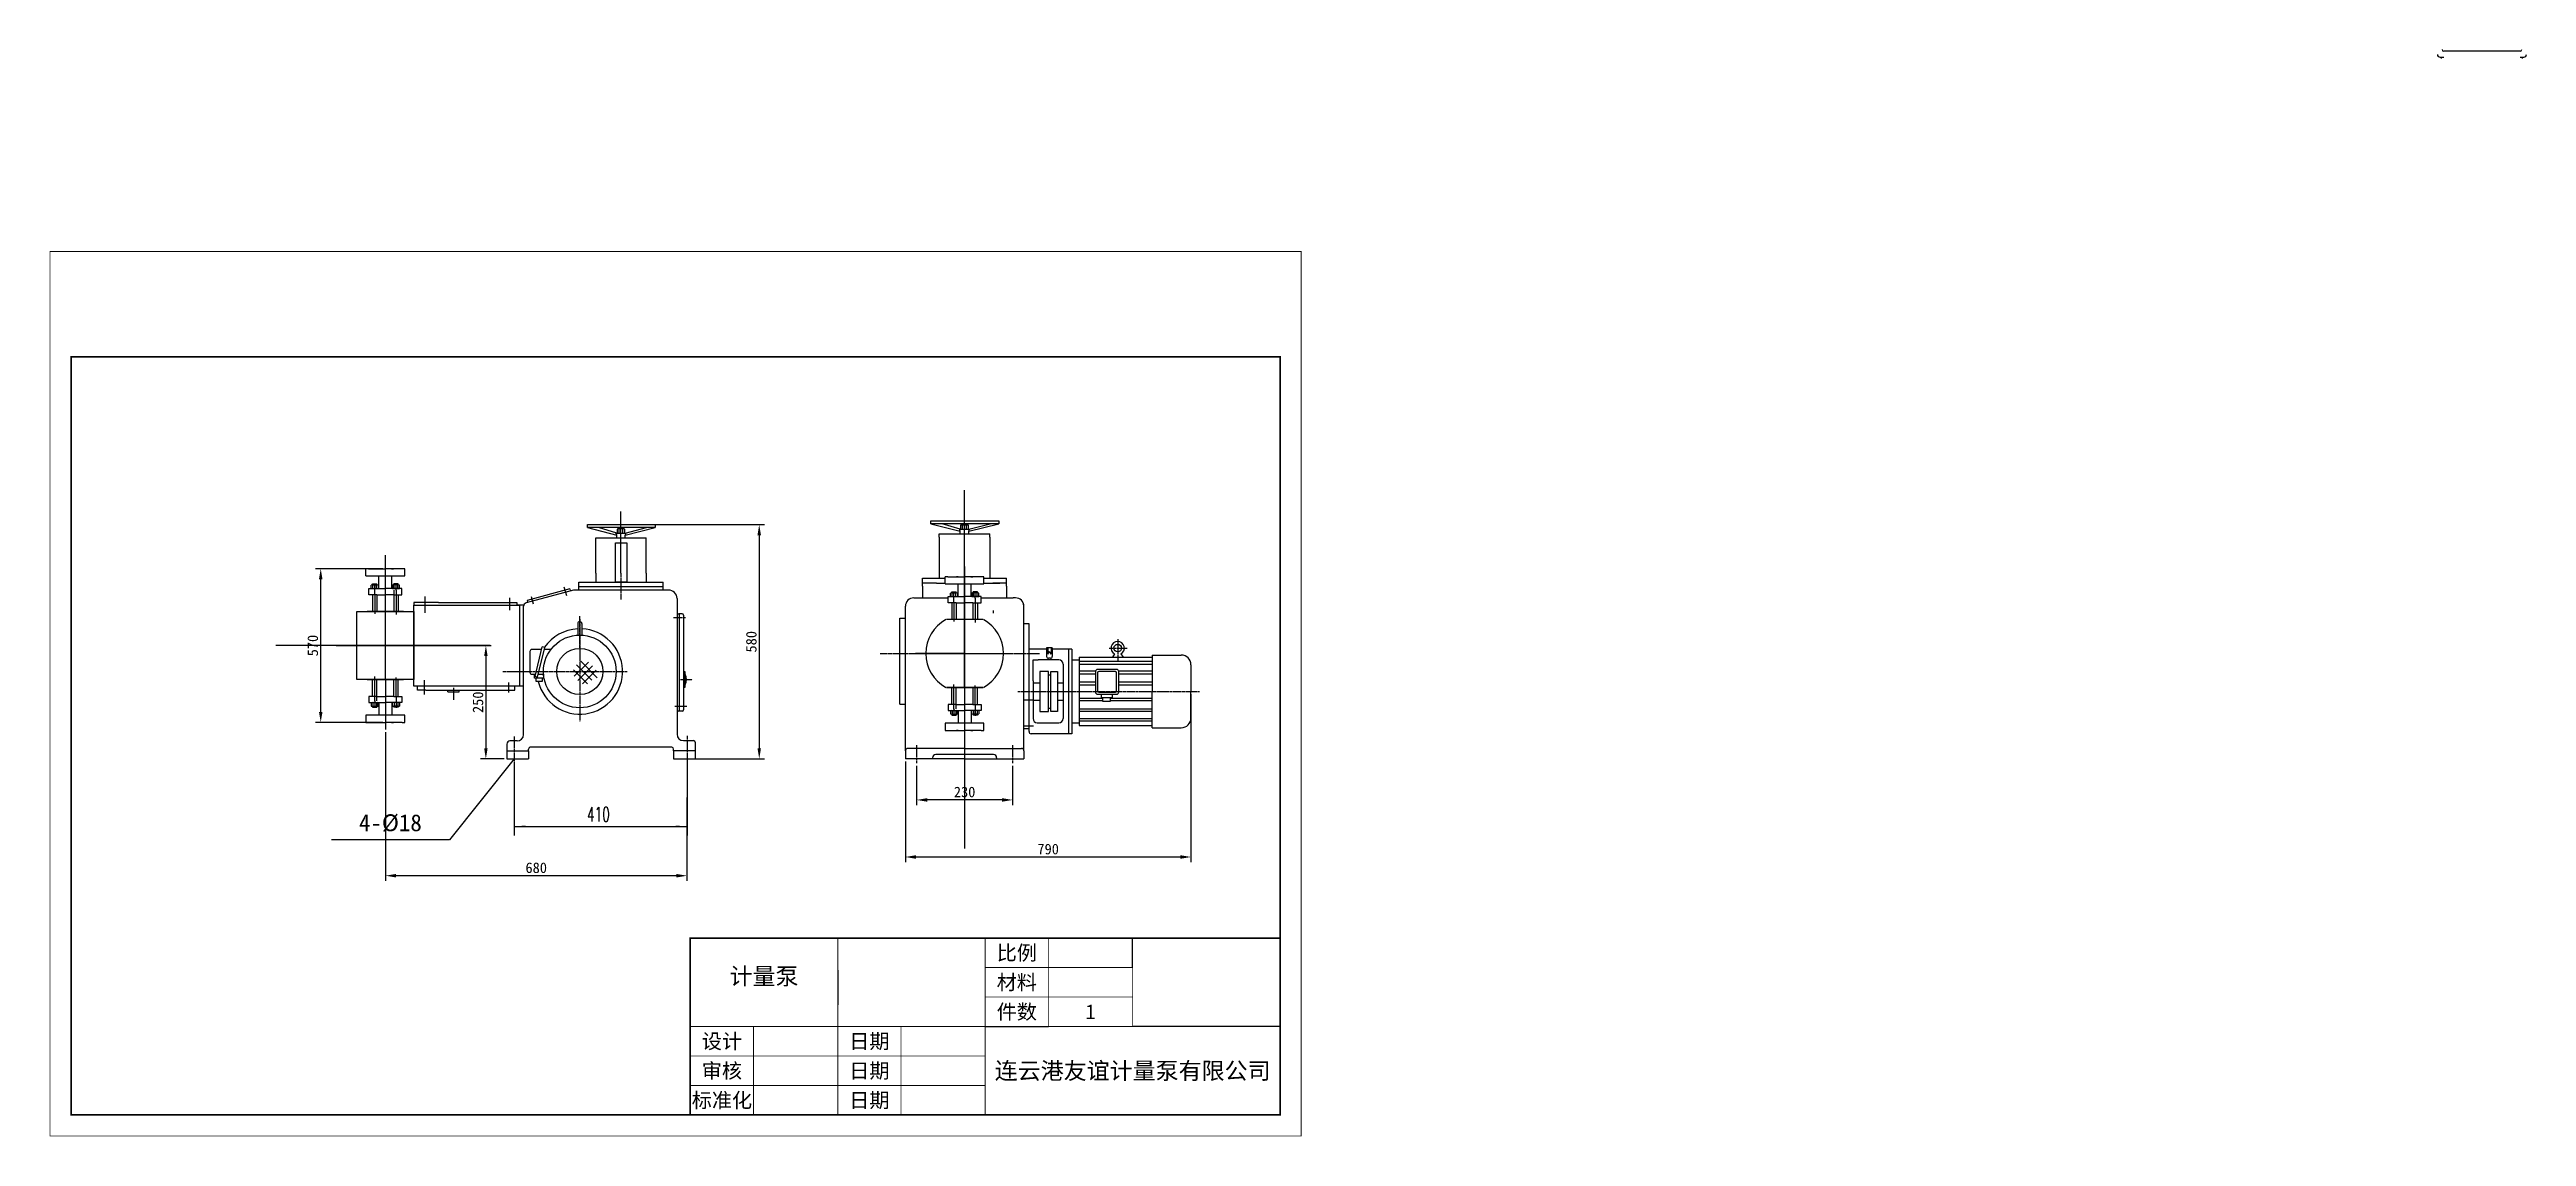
# Model space of a CAD drawing. Header units: millimetres. Extents: x 31 to 619, y 15 to 273.
import ezdxf
from ezdxf.enums import TextEntityAlignment as Align

# ---------------------------------------------------------------- set-up
doc = ezdxf.new("R2010")
doc.units = ezdxf.units.MM
doc.header["$PDMODE"] = 35
doc.linetypes.add('CENTER', pattern=[0.82, 0.7, -0.04, 0.04, -0.04])
doc.linetypes.add('DASHED', pattern=[0.16, 0.1, -0.06])
doc.layers.add('04-标注', color=3, linetype='Continuous', lineweight=20)
for name, color, linetype in [('05-文字', 5, 'Continuous'), ('2', 4, 'Continuous'), ('4', 2, 'DASHED'), ('5', 1, 'CENTER'), ('9', 5, 'Continuous')]:
    doc.layers.add(name, color=color, linetype=linetype)
doc.styles.add('HZ0', font='romans', dxfattribs={"width": 0.6, "bigfont": 'hztxt0'})
doc.styles.add('S', font='SimSun.ttf')
doc.dimstyles.new('ISO-25', dxfattribs={"dimtxt": 2.5, "dimasz": 2.5, "dimexe": 1.25, "dimexo": 0.625, "dimtad": 1, "dimtxsty": 'Standard', "dimcen": 2.5, "dimadec": 0, "dimazin": 0, "dimtfac": 1, "dimtmove": 0, "dimatfit": 3, "dimfxl": 0, "dimarcsym": 0})

# ---------------------------------------------------------------- blocks, each defined once
blk = doc.blocks.new('*D10')
at = {"layer": '04-标注', "color": 0, "lineweight": -2}
for p, q in [((130.04, 131.69), (135.66, 131.69)), ((134.41, 129.19), (134.41, 107.3)), ((138.76, 104.8), (133.16, 104.8))]:
    blk.add_line(p, q, dxfattribs=at)
at = {"layer": '04-标注', "color": 0}
for points in [[(134, 129.19), (134.83, 129.19), (134.41, 131.69)], [(134, 107.3), (134.83, 107.3), (134.41, 104.8)]]:
    blk.add_solid(points, dxfattribs=at)
at = {"layer": 'Defpoints', "color": 0}
for p in [(129.41, 131.69), (134.41, 104.8), (139.38, 104.8)]:
    blk.add_point(p, dxfattribs=at)
at = {"layer": '04-标注', "color": 0, "insert": (132.54, 118.24), "char_height": 2.5, "attachment_point": 5, "rotation": 90}
blk.add_mtext('\\A1;250', dxfattribs=at)
blk = doc.blocks.new('*D11')
at = {"layer": '04-标注', "color": 0, "lineweight": -2}
for p, q in [((236.66, 103.15), (236.66, 93.79)), ((259.44, 103.15), (259.44, 93.79)), ((256.94, 95.04), (239.16, 95.04))]:
    blk.add_line(p, q, dxfattribs=at)
at = {"layer": '04-标注', "color": 0}
for points in [[(239.16, 95.46), (239.16, 94.63), (236.66, 95.04)], [(256.94, 95.46), (256.94, 94.63), (259.44, 95.04)]]:
    blk.add_solid(points, dxfattribs=at)
at = {"layer": 'Defpoints', "color": 0}
for p in [(236.66, 103.78), (259.44, 103.78), (236.66, 95.04)]:
    blk.add_point(p, dxfattribs=at)
at = {"layer": '04-标注', "color": 0, "insert": (248.05, 96.92), "char_height": 2.5, "attachment_point": 5}
blk.add_mtext('\\A1;230', dxfattribs=at)
blk = doc.blocks.new('*D12')
at = {"layer": '04-标注', "color": 0, "lineweight": -2}
for p, q in [((167.11, 160.4), (200.55, 160.4)), ((199.3, 157.9), (199.3, 107.3)), ((182.78, 104.8), (200.55, 104.8))]:
    blk.add_line(p, q, dxfattribs=at)
at = {"layer": '04-标注', "color": 0}
for points in [[(198.88, 157.9), (199.71, 157.9), (199.3, 160.4)], [(198.88, 107.3), (199.71, 107.3), (199.3, 104.8)]]:
    blk.add_solid(points, dxfattribs=at)
at = {"layer": 'Defpoints', "color": 0}
for p in [(166.48, 160.4), (182.15, 104.8), (199.3, 104.8)]:
    blk.add_point(p, dxfattribs=at)
at = {"layer": '04-标注', "color": 0, "insert": (197.42, 132.6), "char_height": 2.5, "attachment_point": 5, "rotation": 90}
blk.add_mtext('\\A1;580', dxfattribs=at)
blk = doc.blocks.new('*D13')
at = {"layer": '04-标注', "color": 0, "lineweight": -2}
for p, q in [((301.78, 120.19), (301.78, 80.25)), ((233.98, 104.17), (233.98, 80.25)), ((236.48, 81.5), (299.28, 81.5))]:
    blk.add_line(p, q, dxfattribs=at)
at = {"layer": '04-标注', "color": 0}
for points in [[(236.48, 81.91), (236.48, 81.08), (233.98, 81.5)], [(299.28, 81.91), (299.28, 81.08), (301.78, 81.5)]]:
    blk.add_solid(points, dxfattribs=at)
at = {"layer": 'Defpoints', "color": 0}
for p in [(301.78, 120.81), (233.98, 104.8), (301.78, 81.5)]:
    blk.add_point(p, dxfattribs=at)
at = {"layer": '04-标注', "color": 0, "insert": (267.88, 83.37), "char_height": 2.5, "attachment_point": 5}
blk.add_mtext('\\A1;790', dxfattribs=at)
blk = doc.blocks.new('*D17')
at = {"layer": '04-标注', "color": 0, "lineweight": -2}
for p, q in [((109.93, 149.92), (93.96, 149.92)), ((95.21, 115.95), (95.21, 147.42)), ((109.93, 113.45), (93.96, 113.45))]:
    blk.add_line(p, q, dxfattribs=at)
at = {"layer": '04-标注', "color": 0}
for points in [[(94.79, 147.42), (95.63, 147.42), (95.21, 149.92)], [(94.79, 115.95), (95.63, 115.95), (95.21, 113.45)]]:
    blk.add_solid(points, dxfattribs=at)
at = {"layer": 'Defpoints', "color": 0}
for p in [(95.21, 149.92), (110.56, 149.92), (110.56, 113.45)]:
    blk.add_point(p, dxfattribs=at)
at = {"layer": '04-标注', "color": 0, "insert": (93.33, 131.69), "char_height": 2.5, "attachment_point": 5, "rotation": 90}
blk.add_mtext('\\A1;570', dxfattribs=at)
blk = doc.blocks.new('*D23')
at = {"layer": '04-标注', "color": 0, "lineweight": -2}
for p, q in [((110.56, 111.11), (110.56, 75.81)), ((182.15, 95.62), (182.15, 75.81)), ((179.65, 77.06), (113.06, 77.06))]:
    blk.add_line(p, q, dxfattribs=at)
at = {"layer": '04-标注', "color": 0}
for points in [[(113.06, 77.47), (113.06, 76.64), (110.56, 77.06)], [(179.65, 77.47), (179.65, 76.64), (182.15, 77.06)]]:
    blk.add_solid(points, dxfattribs=at)
at = {"layer": 'Defpoints', "color": 0}
for p in [(110.56, 111.73), (182.15, 96.24), (110.56, 77.06)]:
    blk.add_point(p, dxfattribs=at)
at = {"layer": '04-标注', "color": 0, "insert": (146.36, 78.93), "char_height": 2.5, "attachment_point": 5}
blk.add_mtext('\\A1;680', dxfattribs=at)

msp = doc.modelspace()

# ---------------------------------------------------------------- linework, layer by layer
at = {"color": 0}
for p, q in [((165.549, 159.319), (165.549, 158.437)), ((167.184, 159.382), (165.783, 159.382)), ((165.924, 159.382), (165.924, 159.661)), ((167.043, 159.661), (165.924, 159.661)), ((166.005, 159.382), (166.005, 159.661)), ((166.016, 158.437), (166.016, 159.319)), ((166.483, 157.964), (166.483, 159.792)), ((166.95, 158.437), (166.95, 159.319)), ((166.961, 159.382), (166.961, 159.661)), ((167.043, 159.382), (167.043, 159.661)), ((167.417, 158.437), (167.417, 159.319)), ((247.089, 160.244), (247.089, 159.362)), ((248.723, 160.306), (247.322, 160.306)), ((247.463, 160.306), (247.463, 160.586)), ((248.582, 160.586), (247.463, 160.586)), ((247.545, 160.306), (247.545, 160.586)), ((247.556, 159.362), (247.556, 160.244)), ((248.49, 159.362), (248.49, 160.244)), ((248.501, 160.306), (248.501, 160.586)), ((248.582, 160.306), (248.582, 160.586)), ((248.957, 159.362), (248.957, 160.244)), ((110.556, 139.743), (110.556, 153.138)), ((106.589, 149.92), (105.954, 149.92)), ((105.954, 148.214), (105.954, 149.92)), ((105.954, 148.214), (115.158, 148.214)), ((106.589, 149.92), (110.556, 149.92)), ((107.943, 149.92), (108.61, 149.92)), ((109.065, 149.92), (108.61, 149.92)), ((109.024, 147.535), (109.024, 148.214)), ((109.024, 145.201), (109.024, 147.535)), ((115.158, 149.92), (110.556, 149.92)), ((112.047, 149.92), (112.502, 149.92)), ((112.088, 147.535), (112.088, 148.214)), ((112.088, 145.201), (112.088, 147.535)), ((115.158, 148.214), (115.158, 149.92)), ((244.081, 148.028), (243.446, 148.028)), ((243.446, 146.323), (243.446, 148.028)), ((244.081, 148.028), (248.048, 148.028)), ((245.435, 148.028), (246.102, 148.028)), ((246.557, 148.028), (246.102, 148.028)), ((248.048, 137.852), (248.048, 151.247)), ((252.65, 148.028), (248.048, 148.028)), ((249.539, 148.028), (249.994, 148.028)), ((252.65, 146.323), (252.65, 148.028)), ((106.653, 143.758), (106.653, 145.201)), ((106.653, 145.201), (110.556, 145.201)), ((108.565, 143.758), (106.653, 143.758)), ((107.201, 145.257), (107.201, 146.034)), ((107.407, 146.09), (108.642, 146.09)), ((107.528, 143.758), (107.528, 139.743)), ((107.531, 146.09), (107.531, 146.336)), ((107.531, 146.336), (108.518, 146.336)), ((107.603, 146.09), (107.603, 146.336)), ((107.613, 145.257), (107.613, 146.034)), ((108.024, 144.84), (108.024, 146.451)), ((108.024, 143.758), (108.024, 145.201)), ((108.024, 143.758), (108.024, 139.264)), ((108.436, 145.257), (108.436, 146.034)), ((108.446, 146.09), (108.446, 146.336)), ((108.518, 146.09), (108.518, 146.336)), ((108.52, 143.758), (108.52, 139.743)), ((108.565, 143.758), (110.556, 143.758)), ((108.848, 146.034), (108.848, 145.257)), ((114.459, 145.201), (110.556, 145.201)), ((112.547, 143.758), (110.556, 143.758)), ((112.264, 146.034), (112.264, 145.257)), ((113.705, 146.09), (112.47, 146.09)), ((112.547, 143.758), (114.459, 143.758)), ((112.592, 144.84), (112.592, 139.743)), ((112.594, 146.09), (112.594, 146.336)), ((113.581, 146.336), (112.594, 146.336)), ((112.666, 146.09), (112.666, 146.336)), ((112.676, 145.257), (112.676, 146.034)), ((113.085, 143.758), (113.085, 139.743)), ((113.088, 144.84), (113.088, 146.451)), ((113.088, 144.84), (113.088, 139.039)), ((113.499, 145.257), (113.499, 146.034)), ((113.509, 146.09), (113.509, 146.336)), ((113.581, 146.09), (113.581, 146.336)), ((113.581, 143.758), (113.581, 139.743)), ((113.911, 145.257), (113.911, 146.034)), ((114.459, 143.758), (114.459, 145.201)), ((243.446, 146.323), (252.65, 146.323)), ((244.145, 141.866), (244.145, 143.31)), ((244.145, 143.31), (248.048, 143.31)), ((246.057, 141.866), (244.145, 141.866)), ((244.693, 143.365), (244.693, 144.143)), ((244.899, 144.198), (246.134, 144.198)), ((245.02, 141.866), (245.02, 137.852)), ((245.023, 144.198), (245.023, 144.445)), ((245.023, 144.445), (246.01, 144.445)), ((245.095, 144.198), (245.095, 144.445)), ((245.105, 143.365), (245.105, 144.143)), ((245.516, 142.948), (245.516, 144.56)), ((245.516, 141.866), (245.516, 143.31)), ((245.516, 141.866), (245.516, 137.373)), ((245.928, 143.365), (245.928, 144.143)), ((245.938, 144.198), (245.938, 144.445)), ((246.01, 144.198), (246.01, 144.445)), ((246.012, 141.866), (246.012, 137.852)), ((246.057, 141.866), (248.048, 141.866)), ((246.34, 144.143), (246.34, 143.365)), ((246.516, 145.643), (246.516, 146.323)), ((246.516, 143.31), (246.516, 145.643)), ((251.951, 143.31), (248.048, 143.31)), ((250.039, 141.866), (248.048, 141.866)), ((249.58, 145.643), (249.58, 146.323)), ((249.58, 143.31), (249.58, 145.643)), ((249.756, 144.143), (249.756, 143.365)), ((251.197, 144.198), (249.962, 144.198)), ((250.039, 141.866), (251.951, 141.866)), ((250.086, 144.198), (250.086, 144.445)), ((251.073, 144.445), (250.086, 144.445)), ((250.158, 144.198), (250.158, 144.445)), ((250.168, 143.365), (250.168, 144.143)), ((250.577, 141.866), (250.577, 137.852)), ((250.58, 142.948), (250.58, 144.56)), ((250.58, 142.948), (250.58, 137.148)), ((250.992, 143.365), (250.992, 144.143)), ((251.001, 144.198), (251.001, 144.445)), ((251.073, 144.198), (251.073, 144.445)), ((251.073, 141.866), (251.073, 137.852)), ((251.403, 143.365), (251.403, 144.143)), ((251.951, 141.866), (251.951, 143.31)), ((114.853, 139.743), (106.259, 139.743)), ((110.556, 123.632), (110.556, 139.743)), ((117.335, 123.632), (117.335, 139.743)), ((252.345, 137.852), (243.751, 137.852)), ((248.048, 121.74), (248.048, 137.852)), ((114.853, 123.632), (106.259, 123.632)), ((106.259, 123.632), (114.853, 123.632)), ((107.531, 119.617), (107.531, 123.632)), ((108.024, 118.535), (108.024, 124.335)), ((108.027, 119.617), (108.027, 123.632)), ((108.52, 118.535), (108.52, 123.632)), ((110.556, 123.632), (110.556, 111.732)), ((112.592, 119.617), (112.592, 123.632)), ((113.088, 119.617), (113.088, 124.111)), ((113.584, 119.617), (113.584, 123.632)), ((158.537, 122.606), (155.237, 125.906)), ((155.376, 124.408), (158.752, 127.784)), ((159.537, 123.478), (155.901, 127.113)), ((156.208, 123.369), (159.74, 126.901)), ((160.847, 124.037), (156.915, 127.97)), ((157.316, 122.606), (160.585, 125.875)), ((106.653, 119.617), (106.653, 118.173)), ((108.565, 119.617), (106.653, 119.617)), ((106.653, 118.173), (110.556, 118.173)), ((107.201, 118.118), (107.201, 117.34)), ((107.613, 118.118), (107.613, 117.34)), ((108.024, 118.535), (108.024, 116.923)), ((108.436, 118.118), (108.436, 117.34)), ((108.565, 119.617), (110.556, 119.617)), ((108.848, 117.34), (108.848, 118.118)), ((109.024, 118.173), (109.024, 115.84)), ((112.547, 119.617), (110.556, 119.617)), ((114.459, 118.173), (110.556, 118.173)), ((112.088, 118.173), (112.088, 115.84)), ((112.264, 117.34), (112.264, 118.118)), ((112.547, 119.617), (114.459, 119.617)), ((112.676, 118.118), (112.676, 117.34)), ((113.088, 119.617), (113.088, 118.173)), ((113.088, 118.535), (113.088, 116.923)), ((113.499, 118.118), (113.499, 117.34)), ((113.911, 118.118), (113.911, 117.34)), ((114.459, 119.617), (114.459, 118.173)), ((252.345, 121.74), (243.751, 121.74)), ((243.751, 121.74), (252.345, 121.74)), ((244.145, 117.726), (244.145, 116.282)), ((246.057, 117.726), (244.145, 117.726)), ((245.023, 117.726), (245.023, 121.74)), ((245.516, 116.644), (245.516, 122.444)), ((245.519, 117.726), (245.519, 121.74)), ((246.012, 116.644), (246.012, 121.74)), ((246.057, 117.726), (248.048, 117.726)), ((248.048, 121.74), (248.048, 109.841)), ((250.039, 117.726), (248.048, 117.726)), ((250.039, 117.726), (251.951, 117.726)), ((250.084, 117.726), (250.084, 121.74)), ((250.58, 117.726), (250.58, 122.219)), ((250.58, 117.726), (250.58, 116.282)), ((251.076, 117.726), (251.076, 121.74)), ((251.951, 117.726), (251.951, 116.282)), ((115.158, 115.161), (105.954, 115.161)), ((105.954, 115.161), (105.954, 113.455)), ((105.954, 113.455), (110.556, 113.455)), ((107.407, 117.285), (108.642, 117.285)), ((107.531, 117.285), (107.531, 117.038)), ((107.531, 117.038), (108.518, 117.038)), ((107.603, 117.285), (107.603, 117.038)), ((108.446, 117.285), (108.446, 117.038)), ((108.518, 117.285), (108.518, 117.038)), ((109.065, 113.455), (108.61, 113.455)), ((109.024, 115.84), (109.024, 115.161)), ((114.523, 113.455), (110.556, 113.455)), ((112.047, 113.455), (112.502, 113.455)), ((112.088, 115.84), (112.088, 115.161)), ((113.705, 117.285), (112.47, 117.285)), ((113.169, 113.455), (112.502, 113.455)), ((112.594, 117.285), (112.594, 117.038)), ((113.581, 117.038), (112.594, 117.038)), ((112.666, 117.285), (112.666, 117.038)), ((113.509, 117.285), (113.509, 117.038)), ((113.581, 117.285), (113.581, 117.038)), ((114.523, 113.455), (115.158, 113.455)), ((115.158, 113.455), (115.158, 115.161)), ((252.65, 113.27), (243.446, 113.27)), ((243.446, 113.27), (243.446, 111.564)), ((244.145, 116.282), (248.048, 116.282)), ((244.693, 116.227), (244.693, 115.449)), ((244.899, 115.394), (246.134, 115.394)), ((245.023, 115.394), (245.023, 115.147)), ((245.023, 115.147), (246.01, 115.147)), ((245.095, 115.394), (245.095, 115.147)), ((245.105, 116.227), (245.105, 115.449)), ((245.516, 116.644), (245.516, 115.032)), ((245.928, 116.227), (245.928, 115.449)), ((245.938, 115.394), (245.938, 115.147)), ((246.01, 115.394), (246.01, 115.147)), ((246.34, 115.449), (246.34, 116.227)), ((246.516, 116.282), (246.516, 113.949)), ((246.516, 113.949), (246.516, 113.27)), ((251.951, 116.282), (248.048, 116.282)), ((249.58, 116.282), (249.58, 113.949)), ((249.58, 113.949), (249.58, 113.27)), ((249.756, 115.449), (249.756, 116.227)), ((251.197, 115.394), (249.962, 115.394)), ((250.086, 115.394), (250.086, 115.147)), ((251.073, 115.147), (250.086, 115.147)), ((250.158, 115.394), (250.158, 115.147)), ((250.168, 116.227), (250.168, 115.449)), ((250.58, 116.644), (250.58, 115.032)), ((250.992, 116.227), (250.992, 115.449)), ((251.001, 115.394), (251.001, 115.147)), ((251.073, 115.394), (251.073, 115.147)), ((251.403, 116.227), (251.403, 115.449)), ((252.65, 111.564), (252.65, 113.27)), ((243.446, 111.564), (248.048, 111.564)), ((246.557, 111.564), (246.102, 111.564)), ((252.015, 111.564), (248.048, 111.564)), ((249.539, 111.564), (249.994, 111.564)), ((250.661, 111.564), (249.994, 111.564)), ((252.015, 111.564), (252.65, 111.564))]:
    msp.add_line(p, q, dxfattribs=at)
for points, const_width in [([(30.938, 15.253), (327.938, 15.253), (327.938, 225.253), (30.938, 225.253)], 0.2), ([(35.938, 20.253), (322.938, 20.253), (322.938, 200.253), (35.938, 200.253)], 0.4), ([(182.938, 20.253), (322.938, 20.253), (322.938, 62.253), (182.938, 62.253)], 0.4)]:
    msp.add_lwpolyline(points, close=True, dxfattribs=dict(const_width=const_width))
msp.add_lwpolyline([(117.335, 123.632), (103.777, 123.632), (103.777, 139.743), (117.335, 139.743)], close=True, dxfattribs=at)
msp.add_lwpolyline([(217.938, 62.253, 0.2, 0.2, 0), (217.938, 20.253, 0.2, 0.2, 0)], format="xyseb")
at = {"const_width": 0.2}
for points in [[(252.938, 62.253), (252.938, 20.253)], [(267.938, 62.253), (267.938, 41.253)], [(287.938, 62.253), (287.938, 41.253)], [(287.938, 55.253), (252.938, 55.253)], [(287.938, 48.253), (252.938, 48.253)], [(322.938, 41.253), (182.938, 41.253)], [(197.938, 41.253), (197.938, 20.253)], [(232.938, 41.253), (232.938, 20.253)], [(252.938, 34.253), (182.938, 34.253)], [(252.938, 27.253), (182.938, 27.253)]]:
    msp.add_lwpolyline(points, dxfattribs=at)
at = {"color": 0}
for centre, radius, start, end in [((165.783, 158.915), 0.467, 60, 120), ((166.483, 157.608), 1.774, 74.73852, 105.26148), ((167.184, 158.915), 0.467, 60, 120), ((247.322, 159.839), 0.467, 60, 120), ((247.322, 159.766), 0.467, 240, 300), ((248.023, 158.532), 1.774, 74.73852, 105.26148), ((248.023, 161.073), 1.774, 254.73852, 285.26148), ((248.723, 159.839), 0.467, 60, 120), ((248.723, 159.766), 0.467, 240, 300), ((165.783, 158.842), 0.467, 240, 300), ((166.483, 160.149), 1.774, 254.73852, 285.26148), ((167.184, 158.842), 0.467, 240, 300), ((107.407, 145.678), 0.412, 60, 120), ((107.407, 145.613), 0.412, 240, 300), ((108.024, 144.525), 1.564, 74.73852, 105.26148), ((108.024, 146.766), 1.564, 254.73852, 285.26148), ((108.642, 145.678), 0.412, 60, 120), ((108.642, 145.613), 0.412, 240, 300), ((112.47, 145.678), 0.412, 60, 120), ((112.47, 145.613), 0.412, 240, 300), ((113.088, 144.525), 1.564, 74.73852, 105.26148), ((113.088, 146.766), 1.564, 254.73852, 285.26148), ((113.705, 145.678), 0.412, 60, 120), ((113.705, 145.613), 0.412, 240, 300), ((244.899, 143.787), 0.412, 60, 120), ((244.899, 143.722), 0.412, 240, 300), ((245.516, 142.634), 1.564, 74.73852, 105.26148), ((245.516, 144.875), 1.564, 254.73852, 285.26148), ((246.134, 143.787), 0.412, 60, 120), ((246.134, 143.722), 0.412, 240, 300), ((249.962, 143.787), 0.412, 60, 120), ((249.962, 143.722), 0.412, 240, 300), ((250.58, 142.634), 1.564, 74.73852, 105.26148), ((250.58, 144.875), 1.564, 254.73852, 285.26148), ((251.197, 143.787), 0.412, 60, 120), ((251.197, 143.722), 0.412, 240, 300), ((107.407, 117.761), 0.412, 60, 120), ((108.024, 116.609), 1.564, 74.73852, 105.26148), ((108.642, 117.761), 0.412, 60, 120), ((112.47, 117.761), 0.412, 60, 120), ((113.088, 116.609), 1.564, 74.73852, 105.26148), ((113.705, 117.761), 0.412, 60, 120), ((107.407, 117.697), 0.412, 240, 300), ((108.024, 118.849), 1.564, 254.73852, 285.26148), ((108.642, 117.697), 0.412, 240, 300), ((112.47, 117.697), 0.412, 240, 300), ((113.088, 118.849), 1.564, 254.73852, 285.26148), ((113.705, 117.697), 0.412, 240, 300), ((244.899, 115.87), 0.412, 60, 120), ((244.899, 115.806), 0.412, 240, 300), ((245.516, 114.718), 1.564, 74.73852, 105.26148), ((245.516, 116.958), 1.564, 254.73852, 285.26148), ((246.134, 115.87), 0.412, 60, 120), ((246.134, 115.806), 0.412, 240, 300), ((249.962, 115.87), 0.412, 60, 120), ((249.962, 115.806), 0.412, 240, 300), ((250.58, 114.718), 1.564, 74.73852, 105.26148), ((250.58, 116.958), 1.564, 254.73852, 285.26148), ((251.197, 115.87), 0.412, 60, 120), ((251.197, 115.806), 0.412, 240, 300)]:
    msp.add_arc(centre, radius, start, end, dxfattribs=at)
at = {"layer": '04-标注'}
msp.add_line((322.938, 200.253), (322.938, 200.253), dxfattribs=at)
at = {"layer": '04-标注', "color": 0}
for p, q in [((158.504, 160.402), (174.599, 160.402)), ((158.504, 159.684), (165.481, 157.897)), ((165.481, 158.375), (161.18, 159.684)), ((166.481, 148.874), (166.481, 163.513)), ((167.481, 157.897), (174.599, 159.684)), ((167.485, 158.375), (172.574, 159.684)), ((240.044, 161.327), (256.139, 161.327)), ((240.044, 160.609), (247.021, 158.821)), ((247.021, 159.299), (242.72, 160.609)), ((247.021, 158.821), (246.801, 159.366)), ((247.021, 159.299), (249.025, 159.299)), ((247.021, 158.216), (247.021, 158.821)), ((249.021, 158.821), (256.139, 160.609)), ((249.021, 158.821), (249.214, 159.299)), ((249.021, 158.216), (249.021, 158.821)), ((249.025, 159.299), (254.114, 160.609)), ((160.481, 148.874), (160.481, 157.291)), ((160.481, 157.291), (172.481, 157.291)), ((165.481, 157.897), (165.261, 158.442)), ((165.481, 158.375), (167.485, 158.375)), ((165.481, 157.291), (165.481, 157.897)), ((167.481, 157.897), (167.674, 158.375)), ((167.481, 157.291), (167.481, 157.897)), ((172.481, 148.874), (172.481, 157.291)), ((242.021, 158.216), (254.021, 158.216)), ((242.021, 157.456), (242.021, 158.216)), ((242.021, 157.456), (242.021, 147.659)), ((254.021, 157.456), (254.021, 158.216)), ((254.021, 157.456), (254.021, 147.659)), ((160.481, 148.874), (160.481, 146.734)), ((172.481, 148.874), (172.481, 146.734)), ((238.019, 147.659), (241.343, 147.659)), ((241.343, 147.659), (243.446, 147.659)), ((252.65, 147.659), (256.388, 147.659)), ((254.754, 147.659), (258.023, 147.659)), ((123.133, 141.934), (117.335, 141.934)), ((117.335, 141.934), (117.335, 141.302)), ((117.335, 122.072), (117.335, 141.302)), ((117.335, 141.302), (123.133, 141.302)), ((119.949, 143.337), (119.949, 139.494)), ((123.133, 141.302), (142.491, 141.302)), ((140.015, 143.003), (140.015, 140.079)), ((144.178, 142.397), (144.311, 141.915)), ((145.158, 143.322), (145.635, 141.568)), ((152.909, 145.604), (153.545, 143.584)), ((154.304, 145.146), (154.45, 144.667)), ((156.479, 146.734), (176.484, 146.734)), ((236.548, 143.016), (244.145, 143.016)), ((238.019, 145.803), (238.019, 144.166)), ((238.019, 145.803), (238.019, 143.016)), ((241.343, 146.522), (243.446, 146.522)), ((250.101, 137.852), (250.101, 141.866)), ((251.951, 143.016), (259.548, 143.016)), ((252.65, 146.522), (256.388, 146.522)), ((258.023, 145.803), (258.023, 144.204)), ((258.023, 145.803), (258.023, 143.016)), ((232.643, 121.52), (232.643, 138.179)), ((232.643, 138.179), (233.985, 138.179)), ((233.985, 117.809), (233.985, 140.241)), ((254.827, 140.043), (254.827, 139.411)), ((262.111, 118.768), (262.111, 140.241)), ((263.338, 136.882), (262.111, 136.882)), ((263.338, 131.226), (263.338, 136.882)), ((135.448, 131.687), (84.53, 131.687)), ((110.556, 131.687), (98.889, 131.687)), ((98.889, 131.687), (117.335, 131.687)), ((117.335, 131.687), (135.448, 131.687)), ((248.048, 129.796), (236.382, 129.796)), ((236.382, 129.796), (254.827, 129.796)), ((263.338, 120.81), (263.338, 131.226)), ((265.519, 130.848), (263.338, 130.848)), ((264.29, 123.306), (264.29, 128.285)), ((264.29, 128.285), (265.481, 128.285)), ((119.066, 122.072), (117.335, 122.072)), ((118.2, 121.108), (118.2, 122.072)), ((120.124, 121.108), (118.2, 121.108)), ((119.782, 123.453), (119.782, 120.112)), ((125.376, 120.686), (125.376, 121.108)), ((232.643, 117.809), (232.643, 121.52)), ((248.048, 121.366), (248.048, 83.501)), ((264.29, 118.768), (262.111, 118.768)), ((141.153, 104.8), (125.755, 85.541)), ((139.383, 104.8), (144.548, 104.8)), ((178.962, 104.8), (184.127, 104.8)), ((125.755, 85.541), (97.733, 85.541)), ((182.938, 62.253), (182.938, 62.253)), ((182.938, 62.253), (182.938, 54.628)), ((217.938, 54.628), (217.938, 49.936)), ((217.938, 54.628), (217.938, 46.398)), ((217.938, 49.936), (217.938, 46.398)), ((252.938, 41.253), (267.938, 41.253)), ((252.938, 41.253), (267.938, 41.253))]:
    msp.add_line(p, q, dxfattribs=at)
for points in [[(174.599, 160.402), (174.599, 159.684), (158.504, 159.684), (158.504, 160.402)], [(256.139, 161.327), (256.139, 160.609), (240.044, 160.609), (240.044, 161.327)]]:
    msp.add_lwpolyline(points, dxfattribs=at)
msp.add_lwpolyline([(165.21, 156.047), (167.893, 156.047), (167.893, 146.734), (165.21, 146.734)], close=True, dxfattribs=at)
for start, end in [(118.988989, 241.011011), (298.988989, 61.011011)]:
    msp.add_arc((248.048, 129.796), 9.209, start, end, dxfattribs=at)
at = {"layer": '05-文字', "color": 0}
for p, q in [((287.938, 55.253), (287.938, 62.253)), ((217.938, 53.473), (217.938, 46.398)), ((322.938, 41.253), (287.938, 41.253))]:
    msp.add_line(p, q, dxfattribs=at)
at = {"layer": '2', "color": 0}
for p, q in [((598.264, 271.396), (599.145, 271.396)), ((598.601, 271.052), (598.601, 271.396)), ((601.983, 272.784), (599.178, 272.784)), ((601.514, 272.867), (614.925, 272.867)), ((617.262, 272.784), (614.457, 272.784)), ((617.295, 271.396), (618.176, 271.396)), ((617.838, 271.052), (617.838, 271.396)), ((238.019, 145.803), (238.019, 147.659)), ((258.023, 145.803), (258.023, 147.659)), ((123.133, 141.934), (141.782, 141.934)), ((141.782, 141.934), (141.782, 141.302)), ((143.347, 141.302), (141.782, 141.302)), ((142.491, 122.072), (142.491, 141.302)), ((155.229, 144.879), (143.949, 141.816)), ((154.304, 145.146), (144.178, 142.397)), ((177.788, 144.879), (155.229, 144.879)), ((156.479, 144.879), (156.479, 146.734)), ((176.484, 145.598), (156.479, 145.598)), ((176.484, 144.879), (176.484, 146.734)), ((179.788, 142.879), (179.788, 110.642)), ((235.985, 143.016), (236.548, 143.016)), ((241.343, 146.522), (238.019, 146.522)), ((258.023, 146.522), (254.754, 146.522)), ((260.111, 143.016), (259.548, 143.016)), ((143.347, 140.644), (143.347, 141.034)), ((143.347, 110.548), (143.347, 140.644)), ((156.208, 136.899), (156.208, 134.157)), ((157.212, 136.899), (157.212, 134.157)), ((180.29, 139.216), (180.29, 116.129)), ((180.992, 139.216), (180.29, 139.216)), ((181.293, 138.914), (181.293, 116.43)), ((233.985, 140.241), (233.985, 141.016)), ((262.111, 140.241), (262.111, 141.016)), ((262.111, 140.241), (262.111, 141.016)), ((144.85, 130.262), (144.85, 125.366)), ((147.645, 130.764), (145.352, 130.764)), ((146.113, 124.312), (147.796, 131.403)), ((146.691, 124.174), (148.374, 131.266)), ((148.374, 131.266), (147.796, 131.403)), ((149.839, 130.764), (148.255, 130.764)), ((267.501, 130.848), (265.519, 130.848)), ((267.501, 131.149), (267.501, 129.115)), ((268.86, 131.149), (267.501, 131.149)), ((267.792, 131.149), (267.792, 129.628)), ((267.792, 129.628), (268.193, 130.262)), ((268.61, 129.628), (268.193, 130.262)), ((268.61, 131.149), (268.61, 129.628)), ((268.86, 131.149), (268.86, 129.115)), ((273.523, 130.848), (268.86, 130.848)), ((272.72, 130.848), (272.72, 110.773)), ((273.523, 130.848), (273.523, 110.773)), ((283.634, 129.71), (283.132, 128.939)), ((285.147, 129.71), (285.649, 128.939)), ((292.569, 129.441), (299.48, 129.441)), ((292.569, 129.441), (292.569, 120.81)), ((145.352, 124.864), (146.245, 124.864)), ((145.977, 123.985), (145.977, 124.864)), ((148.106, 123.985), (145.977, 123.985)), ((146.691, 124.174), (146.113, 124.312)), ((146.317, 123.172), (146.317, 123.985)), ((146.855, 124.864), (148.106, 124.864)), ((147.8, 123.985), (147.8, 123.172)), ((148.106, 124.864), (148.106, 123.985)), ((181.697, 125.48), (181.293, 125.48)), ((181.697, 121.848), (181.697, 125.48)), ((270.412, 128.285), (265.481, 128.285)), ((265.891, 125.563), (265.891, 116.058)), ((267.995, 125.563), (265.891, 125.563)), ((268.409, 128.663), (267.953, 128.663)), ((267.995, 116.058), (267.995, 125.563)), ((267.995, 124.773), (268.506, 124.773)), ((268.506, 116.058), (268.506, 125.563)), ((268.506, 125.563), (270.098, 125.563)), ((270.098, 125.563), (270.098, 116.058)), ((271.417, 127.281), (271.417, 114.34)), ((273.523, 128.281), (275.226, 128.281)), ((275.226, 128.939), (292.569, 128.939)), ((275.226, 128.939), (275.226, 112.682)), ((292.569, 127.911), (275.226, 127.911)), ((275.226, 127.276), (292.569, 127.276)), ((279.112, 125.593), (275.226, 125.593)), ((275.226, 124.958), (279.108, 124.958)), ((279.108, 125.532), (279.108, 120.635)), ((284.141, 126.034), (279.61, 126.034)), ((279.61, 125.231), (279.61, 120.936)), ((283.84, 125.532), (279.911, 125.532)), ((284.141, 120.936), (284.141, 125.231)), ((292.569, 125.593), (284.639, 125.593)), ((284.643, 120.635), (284.643, 125.532)), ((284.643, 124.958), (292.569, 124.958)), ((301.776, 127.145), (301.776, 120.81)), ((143.347, 122.072), (119.066, 122.072)), ((120.124, 121.108), (141.289, 121.108)), ((125.376, 120.686), (128.035, 120.686)), ((128.035, 120.686), (128.035, 121.108)), ((141.289, 121.108), (141.289, 122.072)), ((147.8, 123.172), (146.317, 123.172)), ((181.293, 121.848), (181.697, 121.848)), ((232.643, 117.809), (233.985, 117.809)), ((233.985, 106.721), (233.985, 119.408)), ((262.111, 106.748), (262.111, 119.408)), ((263.338, 111.275), (263.338, 121.309)), ((264.29, 123.306), (264.29, 114.34)), ((264.29, 122.853), (265.891, 122.853)), ((264.29, 118.768), (265.891, 118.768)), ((270.098, 122.853), (271.417, 122.853)), ((270.098, 118.768), (271.417, 118.768)), ((279.063, 123.016), (275.226, 123.016)), ((275.226, 122.381), (279.063, 122.381)), ((275.226, 119.24), (280.89, 119.24)), ((280.89, 118.605), (275.226, 118.605)), ((279.61, 120.133), (284.141, 120.133)), ((279.911, 120.635), (283.84, 120.635)), ((280.55, 119.255), (280.55, 120.133)), ((283.08, 119.255), (280.55, 119.255)), ((280.89, 118.441), (280.89, 119.255)), ((282.627, 118.441), (280.89, 118.441)), ((282.627, 119.255), (282.627, 118.441)), ((282.627, 119.24), (292.569, 119.24)), ((292.569, 118.605), (282.627, 118.605)), ((283.08, 120.133), (283.08, 119.255)), ((292.569, 123.016), (284.643, 123.016)), ((284.643, 122.381), (292.569, 122.381)), ((292.569, 112.18), (292.569, 120.81)), ((301.776, 114.476), (301.776, 120.81)), ((180.992, 116.129), (180.29, 116.129)), ((262.111, 112.598), (264.387, 112.598)), ((263.338, 111.9), (262.111, 111.9)), ((265.294, 113.336), (270.412, 113.336)), ((265.891, 116.058), (267.995, 116.058)), ((267.995, 116.847), (268.506, 116.847)), ((270.098, 116.058), (268.506, 116.058)), ((273.523, 113.339), (275.226, 113.339)), ((275.226, 116.663), (292.569, 116.663)), ((292.569, 116.028), (275.226, 116.028)), ((275.226, 114.345), (292.569, 114.345)), ((292.569, 113.71), (275.226, 113.71)), ((275.226, 112.682), (292.569, 112.682)), ((292.569, 112.18), (299.48, 112.18)), ((139.383, 108.313), (139.383, 106.663)), ((139.383, 106.663), (139.383, 104.8)), ((139.383, 106.663), (144.548, 106.663)), ((139.713, 108.795), (139.713, 108.924)), ((141.773, 109.042), (140.112, 109.042)), ((141.841, 109.042), (141.773, 109.042)), ((144.548, 106.663), (144.548, 107.128)), ((144.548, 106.663), (144.548, 104.8)), ((178.557, 107.533), (144.953, 107.533)), ((178.962, 106.663), (178.962, 107.128)), ((178.962, 106.663), (178.962, 107.128)), ((184.127, 106.663), (178.962, 106.663)), ((183.882, 106.663), (178.962, 106.663)), ((178.962, 106.663), (178.962, 104.8)), ((181.293, 109.136), (183.722, 109.136)), ((184.127, 108.731), (184.127, 104.8)), ((233.985, 106.733), (233.985, 104.8)), ((233.985, 106.733), (233.985, 104.8)), ((248.048, 107.273), (234.525, 107.273)), ((248.048, 107.273), (234.525, 107.273)), ((248.048, 107.273), (261.571, 107.273)), ((248.048, 107.273), (261.571, 107.273)), ((262.111, 106.733), (262.111, 104.8)), ((262.111, 106.733), (262.111, 104.8)), ((273.523, 110.773), (263.84, 110.773)), ((248.048, 104.8), (233.985, 104.8)), ((248.048, 104.8), (233.985, 104.8)), ((248.048, 104.8), (234.888, 104.8)), ((248.048, 104.8), (234.888, 104.8)), ((240.455, 105.07), (240.455, 104.8)), ((240.455, 105.07), (240.455, 104.8)), ((254.912, 105.799), (241.184, 105.799)), ((254.912, 105.799), (241.184, 105.799)), ((248.048, 104.8), (261.208, 104.8)), ((248.048, 104.8), (262.111, 104.8)), ((248.048, 104.8), (262.111, 104.8)), ((255.641, 105.07), (255.641, 104.8)), ((255.641, 105.07), (255.641, 104.8))]:
    msp.add_line(p, q, dxfattribs=at)
for centre, radius in [((156.71, 125.541), 8.631), ((156.71, 125.541), 5.486), ((284.39, 131.093), 0.889)]:
    msp.add_circle(centre, radius, dxfattribs=at)
for centre, radius, start, end in [((598.264, 272.003), 0.607, 180, 270), ((599.178, 273.189), 0.405, 180, 270), ((617.262, 273.189), 0.405, 270, 0), ((618.176, 272.003), 0.607, 270, 0), ((144.157, 141.034), 0.81, 104.891119, 180), ((177.788, 142.879), 2, 0, 90), ((235.985, 141.016), 2, 90, 180), ((260.111, 141.016), 2, 0, 90), ((260.111, 141.016), 2, 0, 25.390921), ((156.71, 125.541), 10.138, 193.516002, 87.162415), ((156.71, 125.541), 10.138, 92.837585, 145.575301), ((156.71, 136.899), 0.502, 0, 180), ((180.29, 139.717), 0.502, 180, 270), ((180.992, 138.914), 0.301, 0, 90), ((145.352, 130.262), 0.502, 90, 180), ((284.39, 131.093), 1.577, 298.659391, 241.340609), ((299.48, 127.145), 2.296, 0, 90), ((145.352, 125.366), 0.502, 180, 270), ((179.27, 123.644), 2.749, 332.00165, 27.99835), ((267.953, 129.115), 0.452, 180, 270), ((268.409, 129.115), 0.452, 270, 0), ((270.412, 127.281), 1.004, 0, 90), ((279.61, 125.532), 0.502, 90, 180), ((279.911, 125.231), 0.301, 90, 180), ((283.84, 125.231), 0.301, 0, 90), ((284.141, 125.532), 0.502, 360, 90), ((279.61, 120.635), 0.502, 180, 270), ((279.911, 120.936), 0.301, 180, 270), ((283.84, 120.936), 0.301, 270, 360), ((284.141, 120.635), 0.502, 270, 0), ((180.29, 115.627), 0.502, 90, 180), ((180.992, 116.43), 0.301, 270, 0), ((265.294, 114.34), 1.004, 180, 270), ((270.412, 114.34), 1.004, 270, 0), ((299.48, 114.476), 2.296, 270, 0), ((140.112, 108.313), 0.729, 90, 180), ((141.841, 110.548), 1.506, 270, 0), ((144.953, 107.128), 0.405, 90, 180), ((178.557, 107.128), 0.405, 0, 90), ((178.557, 107.128), 0.405, 0, 90), ((181.293, 110.642), 1.506, 180, 270), ((183.722, 108.731), 0.405, 0, 90), ((234.525, 106.733), 0.54, 90, 180), ((234.525, 106.733), 0.54, 90, 180), ((261.571, 106.733), 0.54, 0, 90), ((261.571, 106.733), 0.54, 0, 90), ((263.84, 111.275), 0.502, 180, 270), ((241.184, 105.07), 0.729, 90, 180), ((241.184, 105.07), 0.729, 90, 180), ((254.912, 105.07), 0.729, 0, 90), ((254.912, 105.07), 0.729, 0, 90)]:
    msp.add_arc(centre, radius, start, end, dxfattribs=at)
at = {"layer": '5', "color": 0}
for p, q in [((248.048, 148.377), (248.048, 164.96)), ((248.048, 148.36), (248.048, 164.943)), ((248.048, 147.385), (248.048, 163.094)), ((248.048, 147.385), (248.048, 163.094)), ((166.481, 148.874), (166.481, 142.63)), ((248.048, 150.471), (248.048, 109.265)), ((248.048, 150.327), (248.048, 109.265)), ((156.71, 131.115), (156.71, 138.634)), ((156.71, 137.964), (156.71, 132.527)), ((181.829, 138.285), (178.939, 138.285)), ((156.71, 132.661), (156.71, 113.635)), ((227.988, 129.824), (265.932, 129.824)), ((236.602, 129.824), (259.641, 129.824)), ((282.352, 131.093), (286.606, 131.093)), ((284.39, 133.233), (284.39, 127.796)), ((138.44, 125.541), (167.956, 125.541)), ((180.618, 123.664), (183.444, 123.664)), ((126.719, 121.686), (126.719, 118.73)), ((139.82, 122.905), (139.82, 120.549)), ((260.652, 120.81), (303.794, 120.81)), ((182.133, 117.207), (179.251, 117.207)), ((141.153, 110.127), (141.153, 103.558)), ((182.155, 110.259), (182.155, 105.718)), ((236.658, 108.074), (236.658, 103.775)), ((236.658, 108.074), (236.658, 103.775)), ((259.438, 108.074), (259.438, 103.775)), ((259.438, 108.074), (259.438, 103.775))]:
    msp.add_line(p, q, dxfattribs=at)
at = {"layer": '9', "color": 0}
for p, q in [((248.048, 163.285), (248.048, 168.585)), ((248.048, 163.285), (248.048, 168.162)), ((122.964, 131.687), (127.182, 131.687)), ((182.155, 105.862), (182.155, 86.622)), ((141.153, 103.449), (141.153, 86.622)), ((141.153, 88.754), (182.155, 88.754))]:
    msp.add_line(p, q, dxfattribs=at)
at = {"layer": '9', "color": 0, "extrusion": (0, 0.866025, 0.5), "elevation": 76.863}
msp.add_lwpolyline([(-141.153, -44.377, 0, 0.899, 0), (-143.853, -44.377, 0.899, 0.899, 0)], format="xyseb", dxfattribs=at)
at = {"layer": '9', "color": 0, "extrusion": (-1.06054e-16, -0.866025, 0.5), "elevation": -76.863}
msp.add_lwpolyline([(182.155, 44.377, 0, 0.899, 0), (179.455, 44.377, 0.899, 0.899, 0)], format="xyseb", dxfattribs=at)

# ---------------------------------------------------------------- texts
at = {"style": 'S'}
for s, height, p in [('比例', 3.5, (260.438, 58.753)), ('材料', 3.5, (260.438, 51.753)), ('件数', 3.5, (260.438, 44.753)), ('设计', 3.5, (190.438, 37.753)), ('日期', 3.5, (225.438, 37.753)), ('审核', 3.5, (190.438, 30.753)), ('日期', 3.5, (225.438, 30.753)), ('连云港友谊计量泵有限公司', 4, (287.938, 30.753)), ('标准化', 3.5, (190.438, 23.753)), ('日期', 3.5, (225.438, 23.753))]:
    msp.add_text(s, height=height, dxfattribs=at).set_placement(p, align=Align.MIDDLE_CENTER)
at = {"layer": '04-标注', "color": 0, "style": 'S'}
for s, height, p in [('4-%%C18', 4, (111.744, 89.629)), ('计量泵', 4, (200.438, 53.194)), ('1', 3.5, (277.938, 44.753))]:
    msp.add_text(s, height=height, dxfattribs=at).set_placement(p, align=Align.MIDDLE_CENTER)
at = {"layer": '4', "color": 0, "style": 'HZ0', "width": 0.63}
msp.add_text('410', height=3.348, dxfattribs=at).set_placement((158.414, 89.951))

# ---------------------------------------------------------------- dimensions: what is measured, and where the dimension line sits
at = {"layer": '04-标注', "color": 0}
for base, p1, p2, angle, text, picture, middle in [((199.297, 104.8), (166.481, 160.402), (182.155, 104.8), 90, '580', '*D12', (197.422, 132.601)), ((95.209, 149.92), (110.556, 113.455), (110.556, 149.92), 270, '570', '*D17', (93.334, 131.687)), ((134.412, 104.8), (129.414, 131.687), (139.383, 104.8), 90, '250', '*D10', (132.537, 118.244))]:
    dim = msp.add_linear_dim(base=base, p1=p1, p2=p2, angle=angle, text=text, dimstyle='ISO-25', override={"dimtp": -0.009, "dimtm": 0.034, "dimtfac": 0.5, "dimtolj": 1}, dxfattribs=at)
    dim.commit()
    dim.dimension.update_dxf_attribs({"geometry": picture, "text_midpoint": middle})
for base, p1, p2, text, picture, middle in [((301.776, 81.495), (233.985, 104.8), (301.776, 120.81), '790', '*D13', (267.88, 83.37)), ((110.556, 77.057), (182.155, 96.242), (110.556, 111.732), '680', '*D23', (146.355, 78.932)), ((236.658, 95.044), (259.438, 103.775), (236.658, 103.775), '230', '*D11', (248.048, 96.919))]:
    dim = msp.add_linear_dim(base=base, p1=p1, p2=p2, text=text, dimstyle='ISO-25', override={"dimtp": -0.009, "dimtm": 0.034, "dimtfac": 0.5, "dimtolj": 1}, dxfattribs=at)
    dim.commit()
    dim.dimension.update_dxf_attribs({"geometry": picture, "text_midpoint": middle})

doc.saveas('drawing.dxf')
